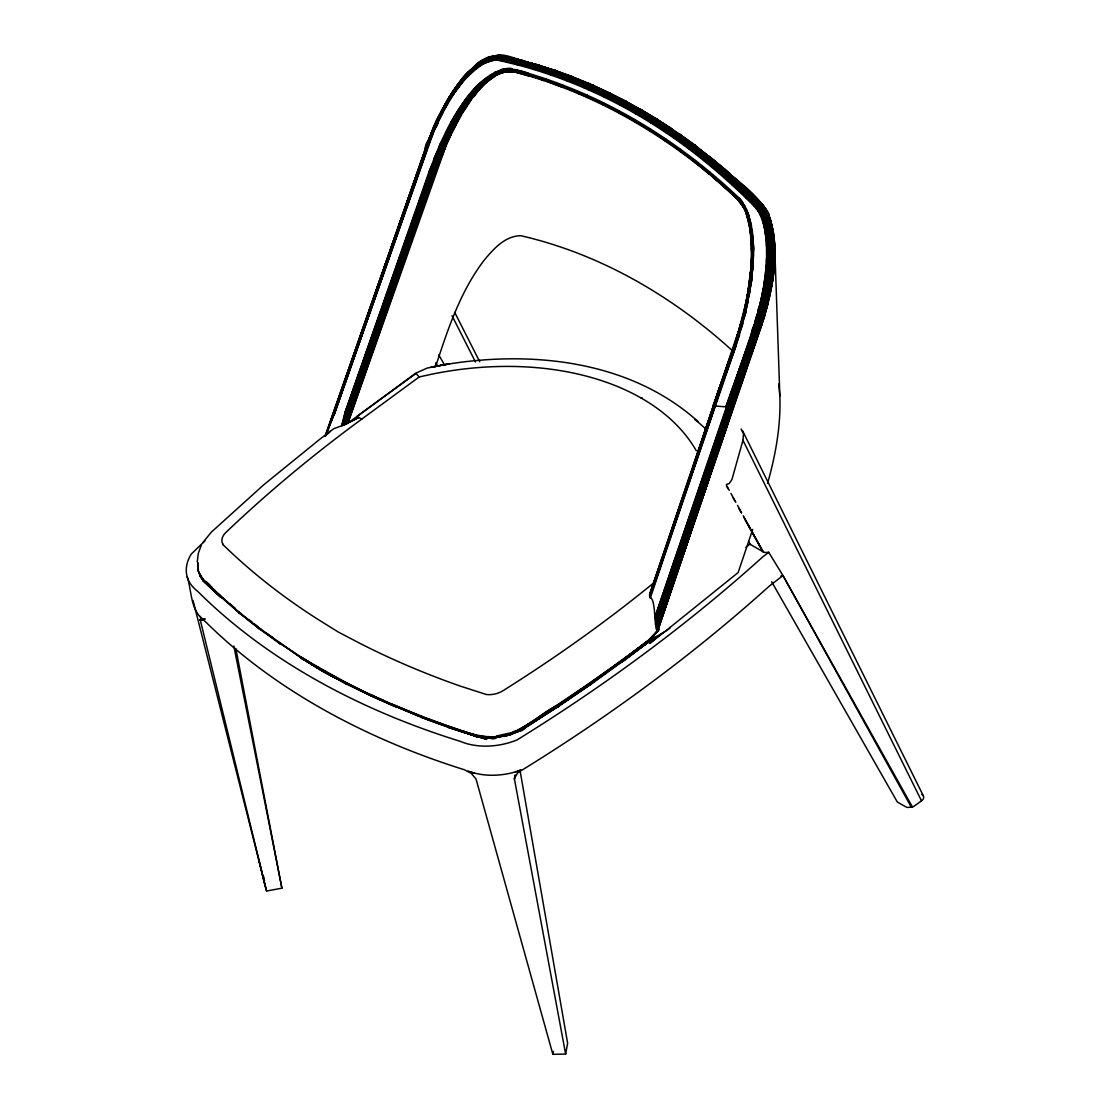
<?xml version="1.0" encoding="UTF-8"?>
<svg xmlns="http://www.w3.org/2000/svg" width="1110" height="1110" viewBox="0 0 1110 1110"><rect width="100%" height="100%" fill="white"/><g stroke="black" fill="none" stroke-linecap="round" stroke-linejoin="round"><path stroke-width="1.5" d="M514.055 69.375C598.498 91.436 675.463 137.668 738.525 197.538C746.253 204.337 744.921 211.233 737.886 199.356C674.755 139.999 598.304 93.656 514.055 71.803C513.472 64.255 498.862 70.887 494.755 72.414C460.053 94.142 443.32 134.629 429.195 171.37L344.835 412.92L341.7 425.782L333.721 428.724L319.999 439.088L263.791 484.751L211.247 532.217L202.825 542.637M703.615 160.492L706.751 157.051L709.581 156.635C730.741 178.766 765.942 194.347 772.255 227.064C775.765 260.115 765.914 292.984 755.466 323.981L655.275 616.341L751.262 333.999C762.376 300.2 770.756 263.736 764.429 228.147C762.653 220.293 759.934 212.246 754.273 206.321C733.849 185.731 712.037 166.514 688.894 149.031L691.336 145.937L694.763 145.105L724.539 168.998L763.541 205.988L767.662 212.759L770.59 221.195L772.102 232.961L771.825 245.365L770.076 262.279L766.33 282.995L751.845 334.318L655.413 618.062L727.3 406.954L713.924 405.913C731.823 354.243 754.37 301.504 752.941 245.671C752.33 228.854 749.722 210.845 738.525 197.538C755.411 221.556 754.467 250.735 749.902 281.871L751.97 254.509L750.749 231.99L752.386 231.199L752.691 254.398L748.584 290.029L750.207 290.64L744.852 312.257L649.711 594.1L649.863 597.416L735.389 345.751L745.254 312.437L752.927 269.106L751.248 268.911L751.97 245.879L750.374 225.358L747.682 213.522L744.116 204.656L748.112 213.203L751.331 224.9L753.579 245.588L751.789 279.803L745.74 312.631L735.916 346.07L649.863 597.416C657.231 598.678 652.874 638.833 659.368 629.425M332.043 419.302L426.309 149.614C422.383 144.938 432.498 136.821 431.873 131.535C444.735 103.41 460.359 68.431 493.395 60.37C495.379 44.872 532.412 68.085 538.822 65.129L539.668 65.795L524.766 61.938M618.978 113.095L619.297 110.833M740.634 327.214L746.975 300.685L751.734 263.32L751.359 231.56L749.458 219.225L746.253 208.708L745.032 210.248L746.766 214.577L748.112 213.203L751.054 225.011L749.833 225.774L750.749 231.99M657.217 631.09L757.977 336.15C770.729 299.131 781.371 257.714 770.021 219.031C781.454 257.77 769.702 299.006 757.422 336.094L656.884 629.953L756.812 335.997C771.186 297.66 783.174 252.844 767.704 213.078C765.803 207.764 759.032 197.594 754.273 206.321M735.639 342.81C746.766 297.966 766.136 240.884 739.468 198.468M753.482 196.831L752.899 195.013L739.149 182.04L717.129 163.184M325.951 435.12L334.318 414.002L432.609 134.601L431.401 133.491L442.737 111.832L453.962 93.795L453.046 91.353L462.634 78.477L478.993 62.951L493.062 56.249L503.26 56.097L538.822 65.129L500.998 55.666L496.004 55.694L488.983 57.72L479.839 62.743L463.481 77.991L447.857 99.956L437.021 120.241L425.421 148.449L431.943 131.41L441.891 110.223L452.963 91.617L462.495 78.768L473.082 67.766L482.739 60.745L491.73 56.998L502.192 56.679L552.877 71.04L585.844 83.749L622.738 101.412L653.943 119.422L691.946 145.535L735.597 181.86L759.989 205.836L763.916 212.399L767.19 221.292L770.173 239.441L770.076 262.279L767.551 283.189L760.503 314.227L655.76 621.544L753.191 334.915C765.789 299.2 780.025 260.128 770.992 221.986C770.354 217.366 767.107 213.384 765.512 209.221C767.426 210.581 768.578 217.31 769.549 217.116C766.941 212.135 764.665 206.654 760.516 202.728C766.164 209.651 769.466 218.129 771.117 226.842C777.278 263.68 766.538 300.824 755.411 335.678L656.204 625.069L729.492 407.786L762.071 314.616L768.37 293.9L772.768 273.324L774.738 253.954L774.294 239.76L766.15 239.94L764.304 217.296L760.655 205.586L758.921 202.644L737.442 181.305L734.334 182.72L732.322 185.176M510.517 68.764L510.78 71.29L514.055 71.803L503.94 71.082L495.24 73.746L484.779 80.017L473.623 89.757L476.634 92.713L486.61 82.251L496.17 75.258L504.301 71.928L510.78 71.29C493.742 69.985 479.104 83.972 469.336 95.502C471.916 99.761 474.844 96.653 476.634 92.713C455.821 115.523 441.419 143.343 430.513 172.036L344.128 417.083L429.82 171.703C445.61 134.962 474.261 51.004 528.943 73.551L528.887 75.966L510.642 70.763L499.555 71.761L490.037 76.049L479.048 84.11L481.643 87.079M649.53 594.946L734.82 344.419L744.546 312.076L749.763 290.529L751.789 279.803L750.138 279.401L752.427 245.754L751.359 231.56L747.321 213.841L743.492 205.433L738.303 197.996L741.73 201.923L745.545 209.415L748.75 219.752L751.456 238.442L753.121 237.845L752.303 263.348L746.586 300.838L748.182 301.587L741.966 323.274L713.425 405.15L713.924 405.913L739.607 334.887L738.178 333.888L744.546 312.076L749.389 290.418L751.373 279.734L753.662 254.356L752.247 254.426L751.637 263.32L752.427 245.754L751.054 225.011M763.736 207.292L761.196 203.297L738.455 181.457L709.581 156.635M774.294 239.76C775.46 272.214 768.356 305.444 756.812 335.997L730.963 408.175L656.44 626.817L730.241 407.994L763.513 314.879L772.366 281.635L774.738 253.954L766.663 253.732L767.079 227.314L764.624 212.204L760.045 202.589L737.442 181.305C756.063 195.429 772.893 214.577 772.158 239.371C773.809 272.13 765.747 304.861 754.203 335.289L728.757 407.537L655.982 623.321L729.492 407.786L762.57 314.713L771.242 283.605L774.503 262.57M634.601 121.809L634.976 119.575M511.197 733.752C526.792 729.395 540.598 712.773 557.359 705.474M545.704 81.308L545.801 78.935M751.179 231.657L751.637 263.32L746.753 300.713L751.623 268.967M752.441 254.412L751.442 268.939M261.169 629.273L259.532 629.051L258.311 627.372L300.935 657.689C347.166 685.883 397.075 707.681 447.968 725.968L448.135 726.509C469.183 733.779 491.217 741.091 511.835 734.196C510.586 730.533 517.274 731.754 518.772 729.714C565.226 701.978 609.293 670.329 652.278 637.515L657.175 631.021L732.253 408.397L764.068 317.904L767.523 304.459L772.088 283.619L764.193 282.592L768.453 253.704L769.258 226.94L766.441 212.024L760.905 202.963M517.704 731.101C519.771 732.017 526.39 729.423 525.308 725.982L590.909 682.692L653.776 636.862C646.95 642.163 672.369 628.246 669.94 627.511L738.136 572.552L752.691 529.428M490.8 60.87C489.885 53.696 499.972 55.666 504.329 56.013M650.002 131.119L650.418 128.899M497.294 736.416C497.516 739.399 488.858 739.746 488.677 736.485M328.81 427.489L426.198 149.545L331.238 421.231L426.309 149.614L433.205 133.186L431.873 131.535C445.54 102.911 460.997 66.586 494.214 56.901C556.804 66.531 615.87 95.252 668.622 129.759C700.452 151.293 729.95 176.199 756.992 203.491C763.111 209.929 766.011 218.642 767.815 227.161C773.809 263.514 765.123 300.657 753.191 334.915L655.552 619.782L727.314 406.968L752.83 334.776C765.123 298.812 779.22 259.587 770.853 221.334C768.273 220.501 765.428 221.681 763.083 222.763M665.195 141.025L665.653 138.833M197.233 561.951L198.315 553.39L201.229 545.301M680.166 151.543L680.68 149.378M493.395 60.37L496.822 60.204L497.641 57.262L499.444 55.611C575.604 71.97 646.908 107.892 707.375 156.746C726.995 176.171 754.689 190.74 766.469 216.672C771.505 231.296 771.7 247.044 770.729 262.321C768.536 287.032 763.014 312.937 753.732 335.123C746.517 333.236 760.128 318.348 758.518 313.589C766.843 280.469 782.05 241.661 765.47 208.833M694.929 162.643L695.484 160.52M235.806 648.476L281.898 888.194L266.567 891.025L200.161 619.533L203.144 619.616L206.46 622.696A852.369 555.832 -12.7 0 0 464.438 769.785L471.181 773.323L476.023 778.998L552.863 1054.333L565.642 1054.056L514.429 779.012L515.193 774.863M752.247 254.426C749.389 243.659 755.66 241.508 753.301 254.37C750.665 306.624 730.644 356.033 713.772 404.859L713.425 405.15M740.342 328.74L742.091 322.399L739.107 331.821C747.557 299.187 756.146 265.234 752.094 231.296M773.545 233.488L772.255 227.064L764.429 228.147L761.779 213.328L757.644 203.116M750.166 279.442C745.143 323.218 727.105 363.858 713.466 405.358L745.74 312.631L744.186 311.688L749.763 283.119L748.667 289.988M198.135 570.526L203.227 580.696L221.126 597.388C211.76 588.092 195.221 578.435 198.038 562.784M198.232 563.353L198.329 571.095M556.79 706.487L558.233 706.654L558.538 704.711L622.405 660.103L652.666 637.057L650.266 640.761L620.92 662.184L626.47 658.077M750.457 279.54L744.199 311.799L734.584 344.53L735.916 346.07L714.354 406.218M589.063 684.537L590.562 684.662L590.909 682.692M746.975 300.685L748.57 291.486M761.696 325.563C747.363 326.049 761.28 311.522 760.697 303.099C766.122 278.568 769.757 252.858 765.012 227.911C762.625 208.569 745.587 197.011 732.725 184.51C666.569 123.696 585.331 77.603 496.905 59.413C456.377 67.349 441.502 116.494 425.949 149.364L437.659 122.086L448.412 102.606L447.344 100.427L453.185 91.145L454.406 90.812L447.455 100.233L441.877 110.431L426.767 144.647L325.424 436.424M752.011 254.468C751.761 235.861 751.567 212.648 738.039 198.69C737.872 200.688 741.133 205.211 742.021 201.507M756.354 208.722L759.309 206.169L762.903 205.489L767.26 212.26L770.562 226.842L770.881 239.399L767.149 272.782L760.267 302.947L767.801 304.459L757.644 336.122L754.203 335.289M562.492 84.943L562.34 87.288L545.634 80.558L510.531 69.93L503.621 69.861L494.755 72.414L496.17 75.258L480.63 86.205L463.994 104.409L451.562 122.419L446.04 132.881L450.771 135.17L461.233 115.135L472.416 98.082M552.863 1054.333L553.418 1051.323M565.642 1054.056L567.64 1043.247L519.952 770.035M649.822 641.108L621.725 662.226L622.405 660.103M514.429 779.012L515.04 775.807M578.99 91.575L578.796 93.892M744.727 311.494L746.447 303.183M496.822 60.204L500.124 60.634L501.248 57.72L503.801 55.986L521.908 60.328L523.115 61.508M746.419 302.253L744.255 311.591M744.102 313.089L742.423 320.846L744.352 313.062M587.301 95.182L587.079 97.5M726.398 484.501L729.27 483.488L731.934 479.492L742.965 440.295L743.464 433.927L741.147 428.946M688.894 149.031C637.612 110.459 579.226 81.099 517.08 64.769L518.745 61.3L521.409 60.176L556.721 71.72M655.427 618.339L727.314 406.968L753.191 334.915C764.707 296.134 777.444 252.525 762.473 212.967C744.061 186.036 715.367 167.346 690.739 146.437C659.382 122.905 625.457 102.744 589.59 86.83C558.802 74.495 527.042 60.925 493.894 57.47C481.268 59.884 470.834 68.556 462.842 78.255C452.367 91.228 443.598 105.714 436.743 120.851C440.545 124.431 432.844 129.121 433.205 133.186M744.199 311.799L750.998 279.664L753.329 263.403L751.872 263.334M603.41 102.703L603.146 104.992M652.444 637.639L650.044 643.148L647.962 641.982M514.527 778.221L517.718 772.782L525.474 767.981A1509.725 984.487 -12.7 0 0 769.313 586.094L782.966 575.563L768.703 552.294L765.678 552.489A6.729 4.385 -12.7 0 1 762.986 551.684L749.874 544.191L745.878 547.272M533.896 69.541L535.63 66.087L538.322 64.963L556.013 70.818L541.305 66.309M453.185 91.145L436.743 120.851L425.366 148.615L437.229 120.157L447.621 100.08M770.173 293.983L763.93 314.921L730.963 408.175L656.662 628.385L756.895 336.011L769.244 293.983L773.351 273.351L765.498 272.574L767.815 253.704L768.8 233.183L767.149 216.561L762.903 205.489M738.178 333.555L736.096 342.796L738.58 334.929M741.369 322.594L734.584 344.53M550.532 74.925L552.877 71.04L555.569 70.541L522.366 60.606L505.716 56.846C492.424 52.045 478.688 62.16 469.627 71.123M341.7 425.782L346.944 423.673L434.385 173.299C446.65 142.926 458.347 111.111 481.296 86.802C496.281 65.99 523.268 69.139 543.276 80.53M752.83 334.776L727.3 406.954L752.497 334.623C763.319 296.786 776.251 256.327 769.133 216.714C769.535 209.956 762.847 211.857 759.948 214.591M767.579 483.336C775.64 455.031 780.899 425.588 779.858 396.076L774.697 245.671L766.524 245.671C766.746 231.213 767.315 215.34 759.517 202.575M567.016 80.933L569.999 76.729L572.968 77.256L558.344 72.275L571.775 77.214M426.143 148.199L426.962 145.577M727.314 406.968L729.492 407.786L755.411 335.678C765.664 306.846 774.35 276.043 774.655 245.601M729.492 407.786L730.963 408.175L759.767 325.313L766.386 304.376L772.38 273.31L774.28 253.885L773.559 233.35L765.456 233.877L763.583 217.602L758.296 202.839M735.68 342.796L738.663 333.388M426.309 149.614L431.998 134.13L443.07 112.165L441.974 110.043M583.333 87.565C583.527 84.582 588.522 80.864 589.882 85.012M325.466 435.841L426.726 145.604L324.994 436.313M649.503 595.779L713.633 405.622L742.881 323.731L741.355 322.732L747.016 301.157L750.693 279.595L752.663 245.712L751.581 231.477L749.25 219.364L745.698 209.249L739.107 199.148L695.193 161.255L665.403 139.596L634.74 120.338L603.229 103.494L578.823 92.366L545.676 79.753L513.972 69.93L506.881 69.361L499.347 71.123L490.037 76.049L479.478 84.832L462.912 103.299L466.755 106.213L460.719 114.913L443.958 145.618L432.858 172.896L344.933 424.658M756.368 324.328L726.675 406.662L751.997 334.387C763.458 301.823 769.521 267.51 770.243 233.017C769.841 223.762 769.105 213.786 763.541 205.988C746.087 188.755 728.271 171.828 709.11 156.496M432.581 132.701L425.463 148.879L431.901 131.868M588.134 89.66C589.021 81.405 601.37 88.966 587.537 83.084M760.045 202.589C784.423 243.076 766.746 293.567 752.4 334.582L726.675 406.662M558.649 705.738C538.863 717.393 520.576 734.834 496.642 737.012C479.631 739.732 463.911 731.268 448.135 726.509L448.357 726.953C468.267 735.028 490.773 741.175 511.738 733.141C561.979 707.653 606.407 671.494 651.889 638.472L653.013 637.32M649.614 596.611L713.772 404.859M650.252 598.179L714.882 406.537M657.078 630.771L757.644 336.122M732.794 408.452L657.356 631.202L655.455 633.408L657.439 631.215L732.794 408.452L657.731 631.035L648.642 640.165L652.68 637.001M425.616 149.059C431.304 136.766 434.093 118.756 443.598 109.682M757.936 210.983C762.639 204.864 768.869 209.568 769.133 216.714C781.704 256.202 767.107 297.771 753.732 335.123L728.021 407.259L753.926 335.192C767.87 298.132 781.676 256.271 769.396 216.88C766.843 215.826 763.916 217.352 761.696 218.642M500.291 73.246C495.601 62.798 528.554 75.244 528.818 74.384C474.012 51.337 447.385 135.919 429.195 171.37L434.385 173.299C449.12 137.876 475.288 53.03 528.804 75.189L510.558 70.207L503.676 70.166L489.746 75.355L491.536 78.255M346.944 423.673L347.874 423.118L439.296 161.214L450.771 135.17L437.895 160.867L345.959 424.187M696.303 450.785A253.635 165.39 -12.7 0 0 431.651 374.223L419.192 376.97L361.804 419.081L358.794 417.457L347.874 423.118L445.873 146.159L440.268 143.648C457.875 116.952 475.496 69.375 513.944 70.485M730.963 408.175L764.97 314.99M326.562 433.76L425.893 148.227M432.289 134.365L334.318 414.002L334.901 413.1M334.707 413.322L426.795 149.919M513.958 71.026C498.223 68.209 484.681 80.6 475.122 91.547C454.6 114.746 442.39 143.828 431.263 172.341L342.879 425.421L430.513 172.036C440.92 143.065 454.767 114.871 474.775 91.2C484.543 80.461 498.168 67.863 513.944 70.763M343.892 425.061L432.054 172.633C446.428 136.807 462.537 97.014 495.573 74.384C498.113 70.735 508.588 74.412 506.854 68.751M713.633 405.622L734.82 344.419M721.445 385.184L725.427 373.751M730.546 359.057L734.529 347.624M333.069 416.722L426.476 149.725M491.286 77.978C460.289 100.594 446.109 138.32 429.82 171.703L344.919 413.017M344.835 413.961L429.82 171.703M432.858 172.896C440.934 145.521 455.044 120.518 472 97.833M436.757 120.49L437.784 120.088L431.304 133.311L425.463 148.879L431.943 131.41L433.344 131.147M425.74 149.198C437.701 117.41 453.935 84.166 482.531 64.269C483.197 49.908 513.403 58.289 519.244 60.842M751.623 334.193L726.065 406.343L751.845 334.318M734.515 344.905L738.372 334.11M756.049 335.83L730.241 407.994L760.211 325.397M425.435 148.407L431.943 131.41M604.187 97.097C604.617 94.475 608.668 90.715 610.639 94.003L591.796 85.29M728.757 407.537L758.81 325.091M759.295 325.216C771.103 288.669 781.634 246.073 765.512 209.221M425.699 148.268L426.67 145.618M425.435 148.823C434.884 123.904 445.97 99.109 462.842 78.255C472.541 67.932 485.847 52.739 501.692 57.151M751.262 333.999L755.05 323.801M761.377 325.549L732.253 408.397M751.997 334.387L755.91 324.162M428.183 146.034L427.336 145.452L431.748 133.908M428.474 142.774L430.139 138.403M620.032 105.145L623.321 101.079L626.276 101.607L608.53 92.671M756.895 336.011L761.016 325.521M753.274 334.956L757.325 324.675M649.711 594.1L651.071 591.796M434.385 173.299L439.907 161.325L433.788 159.007L439.296 147.339L453.074 123.487L465.326 105.422L481.296 86.802L486.61 82.251L484.418 79.309L499.444 71.442L507.034 70.249L513.972 71.29M755.605 335.719L759.767 325.313M427.572 145.632L425.949 149.364L437.021 120.241M428.21 142.774L429.986 138.403M428.515 142.788L430.305 138.417M635.669 113.803L637.875 110.542L640.734 109.515L657.134 119.242L657.897 120.657M433.635 173.118L444.5 149.462L442.155 155.525M764.665 314.99C756.618 313.936 755.896 313.672 760.697 303.099C767.551 271.603 776.639 232.642 755.743 204.476C694.388 142.122 618.839 92.602 534.729 67.28C516.636 63.187 495.157 50.907 478.091 64.449C464.896 73.496 455.544 86.955 447.344 100.427M710.053 172.258L709.457 174.353C661.657 132.867 605.477 101.107 545.634 80.558M432.054 172.633L442.571 148.92L455.891 124.806M431.263 172.341L448.953 134.546L461.233 115.135M435.051 126.401L437.784 120.088M432.692 131.133C442.932 107.934 454.753 84.027 473.956 67.044C478.785 64.186 484.432 56.735 490.565 58.33M651.071 123.057L653.943 119.422L657.134 119.242M431.859 131.688C441.988 108.724 454.295 85.886 472.874 68.612C484.64 56.499 502.899 56.901 517.538 63.228C598.193 84.291 672.077 127.567 733.197 183.871C746.211 196.428 763.305 208.194 765.664 227.703C769.702 249.237 767.856 271.575 762.445 292.721C764.887 293.373 767.385 293.9 769.924 293.997M724.414 184.593L723.762 186.66L737.845 199.564M432.151 132.256C443.806 108.502 455.377 81.668 478.452 66.864C477.175 57.762 494.394 55.791 500.527 59.08M436.216 124.237L438.145 120.102M666.264 132.922C666.874 130.231 671.911 126.54 673.146 130.55L670.385 128.76M669.94 627.511L650.044 643.148L652.486 638.014L651.889 638.472M739.343 198.69L738.719 200.452L723.873 186.008L695.013 161.963M673.909 138.167C674.561 135.517 679.584 131.826 680.818 135.822L655.136 118.881L623.917 100.871M439.588 117.119L443.195 109.654L438.561 118.603M438.506 118.603L444.458 106.851M662.947 632.672L650.044 643.148L652.056 638.153M442.099 109.89L431.277 132.992C444.583 107.087 460.22 67.169 493.395 59.593M657.8 636.044L650.044 643.148L652.597 638.139M437.132 121.559L442.46 111.527M655.802 637.168L650.044 643.148L652.708 638.194M653.762 638.07L650.044 643.148L652.86 638.222M718.087 172.536L720.667 169.553L724.136 168.748L753.204 195.346M441.933 110.681L458.957 84.416L473.415 70.846C472.749 60.661 492.257 55.403 500.291 59.843M468.212 72.303L468.337 75.674C454.184 87.94 445.068 104.715 436.952 121.309L447.788 101.884L459.706 85.761C458.139 76.34 481.213 60.911 490.745 60.093M449.689 98.596L451.257 96.001M746.308 198.412L749.652 195.166L752.899 195.013M650.044 643.148L653.221 638.194M447.302 100.663C457.306 85.359 468.281 67.446 486.61 61.48C486.208 54.751 497.086 56.846 500.86 58.358M447.58 101.551L463.231 81.363L462.634 78.477L464.327 78.005M489.344 737.997L490.079 737.664M457.264 86.663L467.518 73.316M461.025 82.626C444.708 100.566 434.26 125.166 425.588 148.31L432.067 132.576M452.963 91.908L467.851 74.606M467.352 74.425C472.499 69.236 478.063 61.48 485.361 60.19M458.971 83.056L460.109 82.528M468.919 72.053L463.883 77.964L479.839 62.743M467.449 73.329L459.734 82.57L448.898 99.886M657.578 631.16L653.804 635.336L657.647 631.104M652.888 636.64L648.642 640.165L657.175 631.021M472.846 69.042L488.483 57.748M327.2 434.412L330.322 431.277M481.296 86.802C463.023 103.632 450.896 125.652 438.783 146.978L443.889 149.323M469.544 71.151L473.595 67.197L475.358 67.086M648.642 640.165L653.179 636.183M477.841 64.935C484.515 59.635 493.27 53.53 502.192 56.679M654.262 582.472L651.625 584.609A1299.616 847.471 -12.7 0 1 502.927 690.767A17.857 11.641 -12.7 0 1 486.333 694.499L459.97 685.994A932.788 608.28 -12.7 0 1 360.237 643.509L338.078 631.923L317.515 619.102A932.788 608.28 -12.7 0 1 223.443 545.079L222.735 543.956A17.857 11.641 -12.7 0 1 225.829 532.495A1299.616 847.471 -12.7 0 1 361.804 419.081M648.629 640.276L622.488 660.644L651.501 639.193L589.507 684.717M628.898 656.024L635.53 650.876M768.703 552.294L762.736 556.901A1509.725 984.487 -12.7 0 1 516.969 739.982A56.166 36.616 -12.7 0 1 460.608 741.452A852.369 555.832 -12.7 0 1 197.552 591.2A56.166 36.616 -12.7 0 1 191.336 554.001A1509.725 984.487 -12.7 0 1 204.948 540.958M473.304 67.446C479.7 62.021 488.22 56.846 496.905 59.413M628.954 656.038L635.641 650.904M590.27 684.787L651.348 639.485M629.911 654.886L635.322 650.793M621.35 662.268L648.74 641.622M622.266 661.865L650.918 640.082M641.233 398.088L641.996 397.505M921.855 794.413A6.84 4.385 -11.2 0 1 923.645 797.826L923.409 798.645A7.271 4.662 -11.2 0 1 921.522 800.879L913.461 806.595L908.146 807.47A6.688 4.287 -11.2 0 1 905.441 806.651L897.31 802.003L771.672 581.779M629.245 656.024L648.684 641.635L647.685 641.677M697.954 421.481C627.33 357.961 523.129 349.22 433.455 366.716L449.619 363.789L427.128 368.09L415.681 373.21L348.72 422.549L358.794 417.457M356.712 416.638L415.986 373.473L419.192 376.97M589.923 684.801L622.419 661.546M557.22 706.681L591.006 683.718M557.608 706.779L590.936 684.121M557.955 706.765L590.784 684.44M472.888 69.125L482.364 63.575M525.543 727.119L539.946 717.837M542.818 715.978L555.791 707.611M523.24 727.536L524.475 728.16L558.58 706.126M524.475 728.16L558.441 706.446M513.958 70.207C511.474 69.75 501.11 66.558 504.301 71.928C480.214 79.226 464.452 101.94 451.146 122.044L455.35 124.611M348.165 683.691L346.639 683.899L323.399 671.619L300.935 657.689L323.343 671.592L346.195 683.76L370.754 695.748L373.196 695.346M486.735 59.399L494.616 56.596L484.834 60.023M519.202 730.297L522.2 728.659M518.023 731.379L525.391 727.536M518.287 731.532L525.266 727.841M557.331 705.35L558.538 704.711M223.346 545.121L222.735 543.956M489.898 737.928L474.9 735.861L448.648 727.3L476.787 736.291L421.3 716.616L395.035 705.461M369.658 694.152L370.754 695.748L396.103 707.056L397.949 706.917L391.622 704.101M511.391 734.057L518.911 731.088M511.557 734.265L518.828 731.351M500.124 72.969L485.472 81.044L469.655 95.876L456.931 112.276L460.719 114.913M515.373 771.88L521.145 770.118C504.176 776.084 485.042 777.472 468.018 770.992M430.597 367.23L435.675 366.453C447.621 329.823 460.039 292.249 483.488 261.086C492.909 249.597 504.62 235.958 520.729 235.695C600.635 253.968 673.631 296.786 733.738 351.953M496.378 736.041L511.627 732.614M511.849 733.946L504.398 736.055L489.149 737.775M504.217 735.25L504.467 736.388L511.835 734.196M912.434 806.984L782.966 575.563L780.968 576.007M421.148 716.075L421.842 717.407L423.493 717.712M200.161 619.533L205.017 618.714M199.994 620.24L204.906 619.422M539.668 65.795L503.801 55.986L497.044 55.833L500.998 55.666L521.908 60.328M323.343 671.592L347.638 683.871L340.09 679.792M492.118 56.638L501.248 57.72M489.718 738.067C475.455 738.011 462.412 730.977 448.648 727.3L449.383 727.674C542.235 756.52 434.482 723.831 421.536 717.06M496.531 55.694L503.26 56.097L519.785 60.495M220.959 596.542L204.712 581.612L206.072 581.668L209.79 585.067M497.558 56.083L501.498 55.93M259.268 628.274L238.608 611.818L239.413 613.219L241.508 613.761M205.405 581.696L219.808 595.404L205.322 581.696L215.354 590.825M774.364 262.557L766.372 262.085L768.037 239.649L767.19 221.292L765.289 212.065L758.921 202.644M301.684 658.327L347.111 683.94L323.884 671.744L302.156 658.508L278.957 642.343M279.387 643.342L281.177 644.244L258.491 627.913M481.227 736.055L481.56 737.026L478.382 736.541L482.864 737.512L476.37 736.471M481.782 737.359L475.177 736.194L474.483 734.834L447.968 725.968M482.031 737.567L475.177 736.194L482.295 737.678M474.9 735.861L481.56 737.026M469.558 772.047L474.234 772.976M509.407 58.081L521.103 60.648L506.063 57.345M500.124 60.634L517.08 64.769M510.503 69.056L513.972 69.93M522.768 61.008L539.28 65.407M541.638 66.794L572.593 76.867L554.528 70.36M537.24 65.046L556.401 71.22M472.569 734.445L477.258 735.972L462.579 730.949M472.527 734.487L477.203 736.013M476.787 736.291L449.383 727.674L422.188 717.657M448.995 727.549L482.572 737.65L475.926 736.513L421.842 717.407M566.752 75.577L571.65 77.214M346.639 683.899L322.552 670.926L300.505 656.69M555.069 70.388L572.149 76.59M553.987 70.457L572.968 77.256M586.441 83.222L589.674 84.429L580.724 80.794M573.509 78.352L589.368 83.944L571.123 76.41M571.65 76.437L588.994 83.541M570.568 76.507L593.281 86.011M573.273 77.755L577.755 79.587M399.475 707.542L414.779 713.758M398.976 707.75L421.953 717.088M423.021 717.809C380.744 700.882 339.022 681.984 300.671 657.231L345.071 682.137L345.807 683.496L371.656 695.928M395.202 706.002L422.591 717.782M588.064 83.111L593.822 85.65M372.669 695.651L375.832 697.052M378.996 698.467L383.727 700.577M369.824 694.68L397.449 707.125M370.379 695.498L396.964 707.209M592.893 85.22L609.987 93.129M592.365 85.192L610.347 93.517M372.155 695.845L322.288 670.468M609.057 92.699L625.929 101.232M607.961 92.768L625.11 101.357M347.111 683.94L323.884 671.744L279.123 642.87M322.552 670.926L301.268 658.063L345.807 683.496M328.033 673.27L337.079 678.154M625.013 100.802L641.996 110.306L624.472 100.774M640.734 109.515L657.481 119.616M640.206 109.474L657.731 120.088M311.952 663.766L303.238 658.508L324.467 671.758M314.851 665.514L319.208 668.137M302.669 658.563L324.397 671.758M300.935 657.689L322.594 670.981M302.156 658.508L323.399 671.619M738.455 181.457L739.454 183.566L733.876 178.613M694.763 145.105L695.887 147.325M656.718 118.978L672.424 129.162M656.246 118.825L672.757 129.537M655.705 118.798L680.68 135.281M663.447 124.251L667.61 126.956M200.369 576.409L199.883 575.369L203.172 580.627L221.126 597.388L204.087 581.376L199.606 573.662M671.536 128.76L680.444 134.809M670.995 128.718L710.289 157.245L739.357 182.484M268.023 634.254L273.518 638.236M258.755 628.385L280.636 644.175M679.695 134.185L695.165 145.368M679.223 134.032L695.498 145.729M684.925 138.792L693.126 144.744M678.113 134.088L707.986 156.552L750.929 194.694M695.859 146.728L724.844 169.344L728.909 173.868M694.291 144.966L709.165 156.635M693.75 144.938L721.125 166.625M713.258 177.628L737.97 198.926C746.503 207.598 749.319 220.085 751.026 231.74M249.375 619.977L251.998 622.044M254.606 624.111L258.547 627.206M238.789 612.359L258.713 628.191M239.052 612.831L259.532 629.051M711.982 159.854L725.177 170.302M710.511 157.689L714.479 160.992M719.904 166.5L728.909 174.201M708.568 156.454L743.256 186.48M222.819 597.679L225.316 599.83M230.297 604.117L235.278 608.405M239.857 613.511L202.894 580.141L240.912 613.788M202.547 578.796L220.044 596.223L240.357 613.705M761.474 204.753L763.777 206.793L745.837 189.338M747.058 189.963L753.399 195.762M221.639 597.596L204.157 581.418L201.257 577.2L203.616 581.085M202.714 579.6L219.863 595.682M200.771 576.839L203.227 580.696L221.126 597.388M206.072 581.668L212.052 587.384M737.983 181.332L751.512 194.611M203.144 619.616C190.268 609.432 191.836 591.13 187.229 576.923M736.86 181.374L750.304 194.888M199.62 616.106L202.88 619.491M220.682 597.097L220.044 596.223M761.488 204.198L763.777 206.793M741.091 203.338L737.928 199.134L745.185 209.929L749.916 225.677M737.97 198.926L743.034 206.349M739.218 198.926L745.407 209.596L748.626 219.877L751.914 245.934L749.056 219.489L743.936 204.85M738.192 198.232L745.282 209.762L750.804 231.907M203.754 580.225L201.826 577.477L203.38 580.1M199.883 575.369L203.227 580.696M745.032 210.248L738.039 198.69L743.256 205.808L746.836 214.438M435.661 362.762L437.382 365.703A6.715 4.385 -12.7 0 1 436.175 364.69M741.868 201.715L747.321 213.841L750.901 231.824M748.709 541.527L750.402 544.497M438.797 354.909L444.791 365.412M198.135 566.516L197.649 565.42M745.101 210.095L743.089 206.182M738.663 508.13L740.328 511.141M745.365 520.146L762.986 551.684L743.256 515.817M782.966 575.563L911.365 807.261M726.439 485.791L728.104 488.788M733.086 497.766L734.751 500.763M739.732 509.754L741.397 512.751M743.88 517.246L762.986 551.684M726.828 485.916L729.284 490.398M730.935 493.395L735.861 502.358M737.512 505.341L741.619 512.82M755.188 205.059L756.826 208.139M756.992 203.491L762.265 218.281M755.743 204.476L758.449 210.456M756.354 203.949L760.503 214.147M454.739 312.437L479.742 361.749M452.034 315.753L475.482 361.999M742.507 430.652L923.367 795.912M742.965 440.295L921.522 800.879M626.734 102.675L642.426 111.361M266.567 891.025L193.071 600.51M746.919 214.299L749.763 225.871L748.639 220.89M263.389 875.721L264.555 880.508M258.616 859.168L265.29 886.779L265.068 883.657M504.453 736.277L504.093 734.737M233.849 646.034L281.898 888.194M486.61 61.48L486.721 62.216M778.734 384.004L779.858 396.076M751.845 238.178L752.08 245.837M694.707 419.427A282.925 184.496 -12.7 0 1 705.932 429.168M343.115 420.843L341.922 425.713L430.513 172.036L343.115 420.843M469.447 733.433L450.702 727.355L469.405 733.474"/></g></svg>
